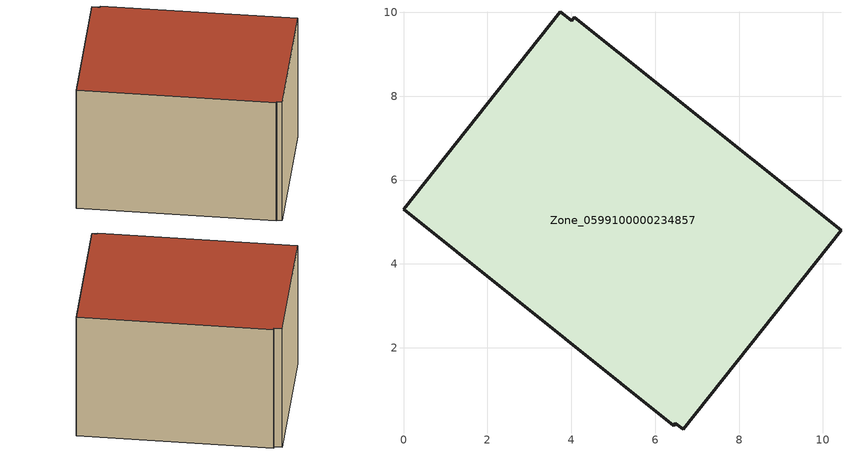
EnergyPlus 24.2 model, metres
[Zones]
Zone_0599100000234857
 floor ground (C_G): 6.66,0.05 6.48,0.2 6.44,0.14 0,5.3 3.74,10.02 4.01,9.8 4.07,9.88 10.43,4.81 z0.5
 wall outside (C_F): 6.48,0.2 6.66,0.05 10.43,4.81 4.07,9.88 4.01,9.8 3.74,10.02 0,5.3 6.44,0.14 6.48,0.2 z0.5:6.41
 roof outside (C_R): 3.74,10.02 0,5.3 6.44,0.14 6.48,0.2 6.66,0.05 10.43,4.81 4.07,9.88 4.01,9.8 z6.41
[BUILDING]
Pand.0599100000234857: North Axis=0; Terrain=City; Loads Convergence Tolerance Value=0.04; Temperature Convergence Tolerance Value=0.4; Solar Distribution=FullExterior; Maximum Number of Warmup Days=25; Minimum Number of Warmup Days=1
[Site:Location]
Rotterdam.The.Hague.AP_ZH_NLD Design_Conditions: Latitude=51.96; Longitude=4.45; Time Zone=1; Elevation=-4.5
[SITE:GROUNDTEMPERATURE:BUILDINGSURFACE]
18, 18, 18, 18, 18, 18, 18, 18, 18, 18, 18, 18
[MATERIAL] Thermal Absorptance=0.9; Solar Absorptance=0.7; Visible Absorptance=0.7
Name | Roughness | Thickness | Conductivity | Density | Specific Heat
G.TI.1946-1964 | MediumSmooth | 0.15 | 1 | 540 | 1210
F.TI.1946-1964 | Rough | 0.3 | 0.857143 | 1920 | 840
R.TI.1946-1964 | MediumRough | 0.2 | 0.277778 | 1500 | 1000
[CONSTRUCTION]
C_G: G.TI.1946-1964
C_F: F.TI.1946-1964
C_R: R.TI.1946-1964
[ZONE]
Zone_0599100000234857: Type=1; Multiplier=1; Ceiling Height=Autocalculate; Volume=Autocalculate; Floor Area=autocalculate; Part of Total Floor Area=Yes
[ZONEINFILTRATION:DESIGNFLOWRATE]
Infil_Zone_0599100000234857: Zone or ZoneList or Space or SpaceList=Zone_0599100000234857; Schedule=AlwaysOn; Design Flow Rate Calculation Method=Flow/Area; Flow Rate per Floor Area=0.003; Constant Term Coefficient=1; Temperature Term Coefficient=0; Velocity Term Coefficient=0; Velocity Squared Term Coefficient=0
[HVACTEMPLATE:ZONE:IDEALLOADSAIRSYSTEM]
Zone_0599100000234857: Maximum Heating Supply Air Temperature=50; Minimum Cooling Supply Air Temperature=13; Maximum Heating Supply Air Humidity Ratio=0.0156; Minimum Cooling Supply Air Humidity Ratio=0.0077; Heating Limit=NoLimit; Cooling Limit=NoLimit; Dehumidification Control Type=ConstantSensibleHeatRatio; Cooling Sensible Heat Ratio=0.7; Dehumidification Setpoint=60; Humidification Control Type=None; Humidification Setpoint=30; Outdoor Air Method=None; Outdoor Air Flow Rate per Person=0.00944; Outdoor Air Flow Rate per Zone Floor Area=0; Outdoor Air Flow Rate per Zone=0; Demand Controlled Ventilation Type=None; Outdoor Air Economizer Type=NoEconomizer; Heat Recovery Type=None; Sensible Heat Recovery Effectiveness=0.7; Latent Heat Recovery Effectiveness=0.65
[ZONECONTROL:THERMOSTAT]
ThermostatControl_Zone_0599100000234857: Zone or ZoneList=Zone_0599100000234857; Control Type Schedule=DualSetpointControlType; Control 1=Thermostat_Zone_0599100000234857; Temperature Difference Between Cutout And Setpoint=0
[THERMOSTATSETPOINT:DUALSETPOINT]
Thermostat_Zone_0599100000234857: Heating Setpoint Temperature Schedule=HeatingSetpoint_Zone_0599100000234857; Cooling Setpoint Temperature Schedule=CoolingSetpoint_Zone_0599100000234857
[SCHEDULE:COMPACT]
HeatingSetpoint_Zone_0599100000234857: Through: 12/31, For: AllDays, Until: 24:00, 21
CoolingSetpoint_Zone_0599100000234857: Through: 12/31, For: AllDays, Until: 24:00, 24
DualSetpointControlType: Through: 12/31, For: AllDays, Until: 24:00, 4
AlwaysOn: Through: 12/31, For: AllDays, Until: 24:00, 1
